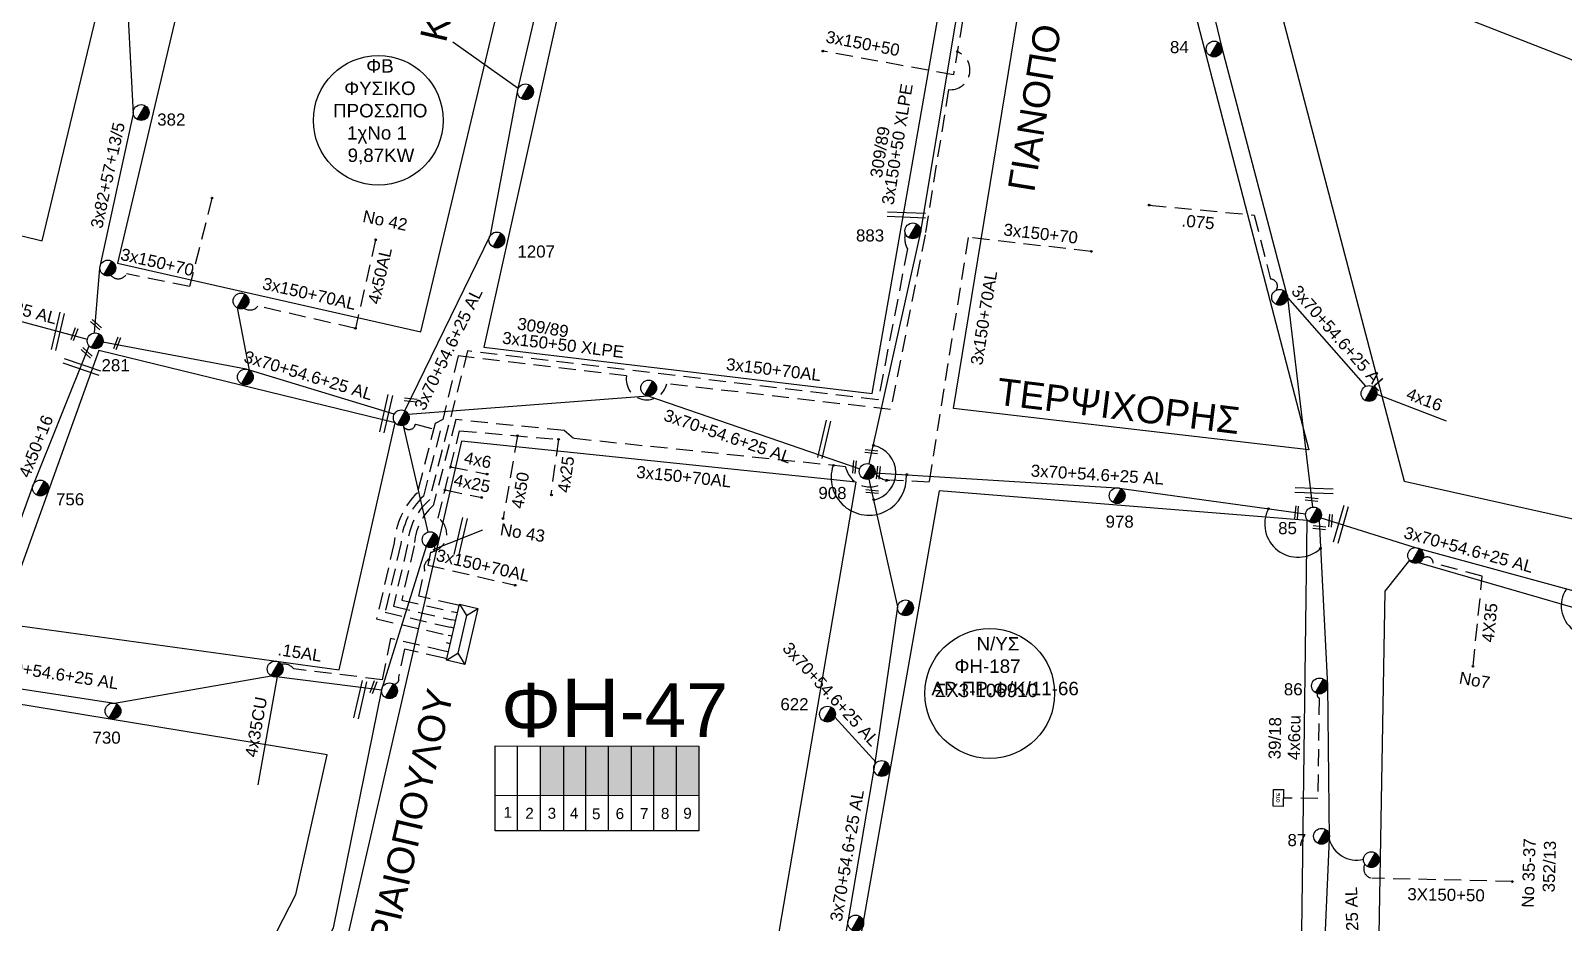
# Model space of a CAD drawing. Header units: millimetres. Extents: x 864 to 3062, y 833 to 2619.
# Drawn here: x 1485 to 1713.4, y 1548.2 to 1681.1 of the extents above; entities that cross this region are included whole.
import ezdxf
from ezdxf.enums import TextEntityAlignment as Align

# ---------------------------------------------------------------- set-up
doc = ezdxf.new("R2010")
doc.units = ezdxf.units.MM
doc.linetypes.add('DASHED', pattern=[19.05, 12.7, -6.35])
for name, color, linetype, lineweight in [('.075', 7, 'Continuous', 30), ('.15', 7, 'Continuous', 30), ('.15AL', 7, 'Continuous', 30), ('3x150+50', 7, 'Continuous', 30), ('3x150+50 XLPE', 7, 'SYN_LINE', 30), ('3x150+70', 7, 'Continuous', 30), ('3x150+70AL', 7, 'DASHED', 30), ('3x70+54.6+25 AL', 7, 'SYN_LINE', 30), ('3x82+57+13_5', 7, 'Continuous', 30), ('3X95+50', 7, 'Continuous', 30), ('4x16', 7, 'Continuous', 30), ('4x25', 7, 'Continuous', 30), ('4X35', 7, 'DASHED', 30), ('4x35CU', 7, 'DASHED', 30), ('4x50', 7, 'Continuous', 30), ('4x50+16', 7, 'Continuous', 30), ('4x50AL', 7, 'Continuous', 30), ('4x6', 7, 'SYN_LINE', 30), ('text διευθύνσεων', 250, 'Continuous', 30), ('Υπόβαθρο ΔΕΗ', 7, 'Continuous', 30)]:
    doc.layers.add(name, color=color, linetype=linetype, lineweight=lineweight)
for name, color, linetype in [('Pillar OTE', 7, 'Continuous'), ('TEXT ΚΑΛΩΔΙΩΝ', 7, 'Continuous'), ('Άγνωστα', 7, 'Continuous'), ('ΑΓΝΩΣΤΟ ΥΠΟΓΕΙΟ ΚΑΛΩΔΙΟ', 7, 'DASHED'), ('Καλώδια ΧΤ   3x150AL+50CU', 7, 'DASHED'), ('Μηχανική τομή', 7, 'Continuous'), ('Στύλος ΦΜ', 7, 'Continuous'), ('Στύλος ΦΜ @ 1', 7, 'Continuous'), ('Συνδέσεις', 7, 'Continuous'), ('Τομή', 7, 'Continuous'), ('Υποσταθμός πόλεως', 7, 'Continuous'), ('Υπόγεια καλώδια Παροχών ΧΤ   4x50AL', 7, 'DASHED'), ('Υπόγεια καλώδια Παροχών ΧΤ   4x6', 7, 'DASHED')]:
    doc.layers.add(name, color=color, linetype=linetype)
doc.styles.add('arial', font='arial.ttf')
doc.styles.get("Standard").update_dxf_attribs({"font": 'arial.ttf'})
doc.linetypes.add('SYN_LINE', pattern='A,0.5,-0.0001,["/\\/\\/\\/",Standard,S=0.1,R=0,X=0,Y=-0.05],-0.25', length=0.7501)

# ---------------------------------------------------------------- blocks, each defined once
blk = doc.blocks.new('ΥΠΑΡΧΩΝ ΤΣΙΜΕΝΤΕΝΙΟΣ ΣΤΥΛΟΣ')
at = {"layer": 'Στύλος ΦΜ'}
blk.add_hatch(color=7, dxfattribs=at).paths.add_polyline_path([(-1.29, -2.28, 0.574793), (2.62, 0, 0.268822), (1.3, 2.27)])
at = {"layer": 'Στύλος ΦΜ', "color": 7}
blk.add_line((-1.29, -2.28), (1.3, 2.27), dxfattribs=at)
blk.add_circle((0, 0), 2.62, dxfattribs=at)
at = {"layer": 'Στύλος ΦΜ', "flags": 4}
for tag, p in [('ΑΡΙΘΜΟΣ', (-4.68, 8.05)), ('ΤΥΠΟΣ', (-4.91, 3.03))]:
    blk.add_attdef(tag, p, '', height=4, dxfattribs=at)
blk = doc.blocks.new('ΥΠΟΣΤΑΘΜΟΣ ΠΟΛΕΩΣ 8 ΑΝΑΧΩΡΗΣΕΩΝ')
at = {"layer": 'Υποσταθμός πόλεως', "linetype": 'Continuous', "ltscale": 40}
for p, q in [((-8.18, -2.82), (-8.18, -4)), ((-5.9, -2.82), (-5.9, -4)), ((-3.55, -2.82), (-3.55, -4)), ((-1.28, -2.82), (-1.28, -4)), ((1.23, -2.82), (1.23, -4)), ((3.56, -2.82), (3.56, -4)), ((6.03, -2.82), (6.03, -4)), ((8.16, -2.82), (8.16, -4))]:
    blk.add_line(p, q, dxfattribs=at)
blk.add_lwpolyline([(-8.57, 2.82), (8.57, 2.82), (8.57, -2.82), (-8.57, -2.82)], close=True, dxfattribs=at)
for points in [[(-5.75, 0), (-8.57, 2.82)], [(5.75, 0), (8.57, 2.82)], [(-8.57, -2.82), (-5.75, 0)], [(-5.75, 0), (5.75, 0)], [(8.57, -2.82), (5.75, 0)]]:
    blk.add_lwpolyline(points, dxfattribs=at)
at = {"layer": 'Υποσταθμός πόλεως', "linetype": 'SYN_LINE', "ltscale": 40, "flags": 1}
for tag, p in [('ΜΕΤΑΣΧΗΜΑΤΙΣΜΟΣ', (9.59, 1.44)), ('ΙΣΧΥΣ', (9.57, -1.35)), ('ΑΡΙΘΜΟΣ', (9.69, -4.07))]:
    blk.add_attdef(tag, p, '', height=1.8, dxfattribs=at)
blk = doc.blocks.new('ΤΟΜΗ')
at = {"layer": 'Τομή', "ltscale": 40}
for p, q in [((-5.68, 0), (17.06, 0)), ((-5.68, -2.77), (17.06, -2.77))]:
    blk.add_line(p, q, dxfattribs=at)
blk = doc.blocks.new('_ΣΥΝΔΕΣΗ')
at = {"layer": 'Συνδέσεις', "linetype": 'SYN_LINE', "ltscale": 40}
blk.add_hatch(color=256, dxfattribs=at).paths.add_polyline_path([(0.5, -0.01, 1), (-0.5, -0.01, 1)])
at = {"layer": 'Συνδέσεις'}
blk.add_circle((0, -0.01), 0.5, dxfattribs=at)
blk = doc.blocks.new('ΜΗΧΑΝΙΚΗ ΤΟΜΗ')
at = {"layer": 'Μηχανική τομή', "ltscale": 40}
for p, q in [((-1.89, 0.78), (5.69, 0.78)), ((-1.89, -0.77), (5.69, -0.77))]:
    blk.add_line(p, q, dxfattribs=at)
blk = doc.blocks.new('PILLAR ΟΤΕ')
at = {"layer": 'Pillar OTE', "ltscale": 40}
blk.add_lwpolyline([(-3.31, 2.02), (3.39, 2.02), (3.39, -1.99), (-3.31, -1.99)], close=True, dxfattribs=at)
at = {"layer": 'Pillar OTE', "insert": (-1.81, 0.71), "char_height": 1.3575, "width": 109.961, "attachment_point": 1}
blk.add_mtext('{\\fArial|b1|i0|c161|p34;OTE}', dxfattribs=at)

msp = doc.modelspace()

# ---------------------------------------------------------------- hatches: boundary and pattern name
at = {"layer": 'Καλώδια ΧΤ   3x150AL+50CU', "linetype": 'DASHED', "lineweight": -3, "ltscale": 0.2}
h = msp.add_hatch(color=27, dxfattribs=at)
h.dxf.hatch_style = 1
h.paths.add_polyline_path([(1561.01, 1567.12), (1564.45, 1567.12), (1564.45, 1574.49), (1561.01, 1574.49)])
h = msp.add_hatch(color=2, dxfattribs=at)
h.dxf.hatch_style = 1
h.paths.add_polyline_path([(1567.74, 1574.49), (1564.45, 1574.49), (1564.45, 1567.12), (1567.74, 1567.12)])
h = msp.add_hatch(color=1, dxfattribs=at)
h.dxf.hatch_style = 1
h.paths.add_polyline_path([(1571.04, 1574.48), (1567.74, 1574.48), (1567.74, 1567.12), (1571.04, 1567.11)])
h = msp.add_hatch(color=30, dxfattribs=at)
h.dxf.hatch_style = 1
h.paths.add_polyline_path([(1574.43, 1574.48), (1571.13, 1574.48), (1571.13, 1567.11), (1574.43, 1567.11)])
h = msp.add_hatch(color=5, dxfattribs=at)
h.dxf.hatch_style = 1
h.paths.add_polyline_path([(1577.82, 1574.48), (1574.53, 1574.48), (1574.53, 1567.11), (1577.82, 1567.11)])
h = msp.add_hatch(color=151, dxfattribs=at)
h.dxf.hatch_style = 1
h.paths.add_polyline_path([(1581.16, 1574.47), (1577.86, 1574.47), (1577.86, 1567.11), (1581.16, 1567.1)])
h = msp.add_hatch(color=173, dxfattribs=at)
h.dxf.hatch_style = 1
h.paths.add_polyline_path([(1584.48, 1574.47), (1581.18, 1574.47), (1581.18, 1567.1), (1584.48, 1567.1)])

# ---------------------------------------------------------------- linework, layer by layer
at = {"layer": '.075', "color": 2, "linetype": 'DASHED', "lineweight": -3, "ltscale": 0.2}
msp.add_lwpolyline([(1651.68, 1655.11), (1667.34, 1653.63)], dxfattribs=at)
at = {"layer": '.15', "color": 2, "linetype": 'DASHED', "lineweight": -3, "ltscale": 0.2}
msp.add_lwpolyline([(1667.34, 1653.63), (1669.75, 1644.09, -0.61396), (1670.58, 1642.42, 176.675518)], format="xyb", dxfattribs=at)
at = {"layer": '.15AL', "color": 5, "linetype": 'DASHED', "lineweight": -3, "ltscale": 0.2}
msp.add_lwpolyline([(1546.69, 1588.64), (1538.65, 1590.5), (1537.41, 1584.36), (1524.22, 1585.97, 0.302186), (1522.43, 1586.64, -0.302186)], format="xyb", dxfattribs=at)
at = {"lineweight": -3, "ltscale": 0.2}
for centre in [(1536.82, 1667.75), (1627.92, 1582.31)]:
    msp.add_circle(centre, 9.67, dxfattribs=at)
at = {"layer": '3x150+50', "color": 30, "linetype": 'DASHED', "lineweight": -3, "ltscale": 0.2}
msp.add_lwpolyline([(1705.79, 1554.28), (1684.86, 1554.78, -0.519769), (1683.8, 1556.86)], format="xyb", dxfattribs=at)
at = {"layer": '3x150+50 XLPE', "color": 151, "linetype": 'DASHED', "lineweight": -3, "ltscale": 0.2}
msp.add_lwpolyline([(1623.09, 1677.97, -0.875147), (1621.77, 1672.33), (1618.3, 1650.7), (1613.15, 1624.64), (1579.79, 1628.49, -0.977825), (1573.81, 1629.64), (1548.71, 1632.65), (1546.42, 1623.16), (1545.3, 1622.58), (1542.64, 1612.24, 0.181463), (1539.18, 1604.77), (1536.57, 1593.44), (1547.23, 1590.98)], format="xyb", dxfattribs=at)
at = {"layer": '3x150+70', "color": 2, "linetype": 'DASHED', "lineweight": -3, "ltscale": 0.2}
msp.add_lwpolyline([(1512.03, 1656.17), (1508.71, 1642.96), (1499.31, 1644.85, -0.528258), (1496.97, 1644.65, 68.423607)], format="xyb", dxfattribs=at)
at = {"layer": '3x150+70', "color": 30, "linetype": 'DASHED', "lineweight": -3, "ltscale": 0.2}
msp.add_lwpolyline([(1643.04, 1648.2), (1624.7, 1650.29)], dxfattribs=at)
at = {"layer": '3x150+70AL', "color": 151, "linetype": 'DASHED', "lineweight": -3, "ltscale": 0.2}
msp.add_lwpolyline([(1629.98, 1742, -0.807823), (1632.46, 1736.77), (1629.6, 1716.39), (1622.5, 1674.53)], format="xyb", dxfattribs=at)
at = {"layer": '3x150+70AL', "color": 173, "linetype": 'DASHED', "lineweight": -3, "ltscale": 0.2}
msp.add_lwpolyline([(1615.31, 1650.96, 0.171322), (1615.66, 1648.59), (1611.3, 1626.09), (1550.13, 1633.37), (1544.43, 1611.17, 0.199528), (1541.17, 1604.48), (1539.06, 1595.31), (1547.77, 1593.31)], format="xyb", dxfattribs=at)
at = {"layer": '3x150+70AL', "color": 30, "linetype": 'DASHED', "lineweight": -3, "ltscale": 0.2}
for points in [[(1624.7, 1650.29), (1618.87, 1613.83), (1613.14, 1614.11, -0.260949), (1610.82, 1615.18, -0.001827)], [(1612.65, 1614.13, -0.593889), (1606.44, 1616.12), (1565.9, 1620.31), (1564.49, 1621.52), (1548.37, 1623.13), (1545, 1610.34, 0.198211), (1542.16, 1604.34), (1540.3, 1596.24), (1548.03, 1594.46)]]:
    msp.add_lwpolyline(points, format="xyb", dxfattribs=at)
at = {"layer": '3x150+70AL', "color": 2, "linetype": 'DASHED', "lineweight": -3, "ltscale": 0.2}
msp.add_lwpolyline([(1533.42, 1636.73), (1518.88, 1640.04, -0.395283), (1516.85, 1639.75, -0.046182)], format="xyb", dxfattribs=at)
at = {"layer": '3x150+70AL', "color": 27, "linetype": 'DASHED', "lineweight": -3, "ltscale": 0.2}
for points in [[(1544.58, 1603.39, 0.71186), (1545.72, 1608.43), (1548.93, 1621.48), (1563.67, 1620.19)], [(1545.19, 1604.25, -0.604399), (1544.58, 1603.39), (1544.18, 1601.45), (1557.21, 1598.46)]]:
    msp.add_lwpolyline(points, format="xyb", dxfattribs=at)
at = {"layer": '3x70+54.6+25 AL', "color": 27, "linetype": 'SYN_LINE', "lineweight": -3, "ltscale": 15}
for points in [[(1540.76, 1624.47), (1553.56, 1650.64), (1557.66, 1672.48), (1564.92, 1703.64), (1571.52, 1731.6), (1577.83, 1750.93)], [(1541.29, 1623.96), (1576.98, 1626.68), (1608.55, 1615.78)], [(1540.51, 1622.27), (1544.18, 1606.36)]]:
    msp.add_lwpolyline(points, dxfattribs=at)
at = {"layer": '3x70+54.6+25 AL', "color": 2, "linetype": 'SYN_LINE', "lineweight": -3, "ltscale": 15}
for points in [[(1652.26, 1745.55), (1653.06, 1717.8), (1662.52, 1678.54), (1672.29, 1641.33), (1676.02, 1610.1)], [(1672.29, 1641.33), (1683.93, 1628.1)], [(1539.2, 1623.97), (1517.13, 1630.66), (1495.79, 1634.66)]]:
    msp.add_lwpolyline(points, dxfattribs=at)
at = {"layer": '3x70+54.6+25 AL', "color": 151, "linetype": 'SYN_LINE', "lineweight": -3, "ltscale": 15}
msp.add_lwpolyline([(1631.17, 1737.9), (1628.74, 1715.91), (1622.78, 1682.1), (1617.56, 1650.87), (1617.56, 1650.87)], dxfattribs=at)
at = {"layer": '3x70+54.6+25 AL', "color": 62, "linetype": 'SYN_LINE', "lineweight": -3, "ltscale": 15}
msp.add_lwpolyline([(1493.48, 1635.1), (1451.2, 1646.48), (1414.79, 1655.55), (1387.97, 1661.36)], dxfattribs=at)
at = {"layer": '3x70+54.6+25 AL', "color": 173, "linetype": 'SYN_LINE', "lineweight": -3, "ltscale": 15}
for points in [[(1617.56, 1650.87), (1609.92, 1616.55)], [(1609.93, 1614.25), (1614.2, 1595.22), (1610.76, 1571.65), (1606.78, 1548.26), (1600.91, 1518.27), (1597.36, 1489.7)], [(1677.25, 1608.48), (1691.33, 1604.07), (1717.87, 1596.8)]]:
    msp.add_lwpolyline(points, dxfattribs=at)
at = {"layer": '3x70+54.6+25 AL', "color": 2, "linetype": 'SYN_LINE', "lineweight": -3, "ltscale": 10}
msp.add_lwpolyline([(1515.77, 1639.79), (1517.56, 1630.53)], dxfattribs=at)
at = {"layer": '3x70+54.6+25 AL', "color": 30, "linetype": 'SYN_LINE', "lineweight": -3, "ltscale": 15}
for points in [[(1610.82, 1615.18), (1646.85, 1612.97), (1674.99, 1609.09)], [(1676.98, 1608.09), (1678.23, 1583.49), (1678.48, 1560.64), (1677.27, 1532.19), (1669.76, 1511.01), (1660.64, 1487.92), (1653.11, 1471.05)]]:
    msp.add_lwpolyline(points, dxfattribs=at)
at = {"layer": '3x70+54.6+25 AL', "color": 1, "linetype": 'SYN_LINE', "lineweight": -3, "ltscale": 15}
msp.add_lwpolyline([(1543.97, 1604.22), (1537.32, 1582.84), (1530.1, 1547.36), (1516.35, 1516.95)], dxfattribs=at)
at = {"layer": '3x70+54.6+25 AL', "color": 5, "linetype": 'SYN_LINE', "lineweight": -3, "ltscale": 15}
msp.add_lwpolyline([(1476.09, 1584.17), (1497.5, 1580.87), (1520.88, 1584.95), (1537.33, 1582.87)], dxfattribs=at)
at = {"layer": '3x70+54.6+25 AL', "color": 173, "linetype": 'SYN_LINE', "lineweight": -3, "ltscale": 10}
msp.add_lwpolyline([(1604.83, 1578.77), (1611.02, 1572)], dxfattribs=at)
at = {"layer": '3x70+54.6+25 AL', "color": 30, "linetype": 'SYN_LINE', "lineweight": -3, "ltscale": 8}
msp.add_arc((1682.58, 1561.72), 4.24, 194.7919, 283.8129, dxfattribs=at)
at = {"layer": '3x82+57+13_5', "color": 2, "linetype": 'Continuous', "lineweight": -3, "ltscale": 0.2}
msp.add_lwpolyline([(1494.53, 1636.05), (1495.34, 1645.72), (1500.33, 1668.7), (1499.21, 1690.61), (1505.04, 1715.56), (1511.39, 1742.18), (1525.59, 1767.55)], dxfattribs=at)
at = {"layer": '3X95+50', "color": 151, "linetype": 'DASHED', "lineweight": -3, "ltscale": 0.2}
msp.add_lwpolyline([(1622.5, 1674.53), (1603.04, 1678.07)], dxfattribs=at)
at = {"layer": '4x16', "color": 2, "linetype": 'SYN_LINE', "lineweight": -3, "ltscale": 12}
msp.add_lwpolyline([(1685.6, 1626.93), (1695.91, 1622.98)], dxfattribs=at)
at = {"layer": '4x25', "color": 27, "linetype": 'DASHED', "lineweight": -3, "ltscale": 0.2}
for points in [[(1563.67, 1620.19), (1562.53, 1612.02)], [(1546.76, 1612.66), (1552.23, 1611.53)]]:
    msp.add_lwpolyline(points, dxfattribs=at)
at = {"layer": '4X35', "color": 173, "linetype": 'DASHED', "lineweight": -3, "ltscale": 0.2}
msp.add_lwpolyline([(1699.93, 1586.38), (1701.31, 1599.81), (1693.98, 1601.73, 0.689844), (1692.46, 1602.41, 0.202402)], format="xyb", dxfattribs=at)
at = {"layer": '4x35CU', "color": 5, "linetype": 'SYN_LINE', "lineweight": -3, "ltscale": 15}
msp.add_lwpolyline([(1521.77, 1584.84), (1518.88, 1568.7)], dxfattribs=at)
at = {"layer": '4x50', "color": 27, "linetype": 'DASHED', "lineweight": -3, "ltscale": 0.2}
msp.add_lwpolyline([(1557.57, 1620.72), (1555.4, 1608.4)], dxfattribs=at)
at = {"layer": '4x50+16', "color": 5, "linetype": 'Continuous', "lineweight": -3, "ltscale": 0.2}
msp.add_lwpolyline([(1475.03, 1584.7), (1485.31, 1613.09), (1493.72, 1634.13)], dxfattribs=at)
at = {"layer": '4x50AL', "color": 2, "linetype": 'DASHED', "lineweight": -3, "ltscale": 0.2}
msp.add_lwpolyline([(1536.42, 1649.93), (1533.42, 1636.73)], dxfattribs=at)
at = {"layer": '4x6', "color": 27, "linetype": 'SYN_LINE', "lineweight": -3, "ltscale": 15}
msp.add_lwpolyline([(1557.66, 1672.48), (1547.9, 1679.38)], dxfattribs=at)
at = {"layer": '4x6', "color": 27, "linetype": 'DASHED', "lineweight": -3, "ltscale": 0.2}
msp.add_lwpolyline([(1547.6, 1616.1), (1553.04, 1615.01)], dxfattribs=at)
at = {"layer": 'Pillar OTE', "lineweight": -3, "ltscale": 40}
for points in [[(1554.24, 1561.85), (1554.24, 1574.49), (1584.57, 1574.48), (1584.57, 1561.82), (1554.24, 1561.85)], [(1557.57, 1561.84), (1557.57, 1574.49)], [(1561.01, 1561.84), (1561.01, 1574.49)], [(1564.45, 1561.84), (1564.45, 1574.49)], [(1567.74, 1561.83), (1567.74, 1574.49)], [(1571.13, 1561.83), (1571.13, 1574.49)], [(1574.53, 1561.83), (1574.53, 1574.49)], [(1577.86, 1561.82), (1577.86, 1574.48)], [(1581.25, 1561.82), (1581.25, 1574.48)], [(1554.24, 1567.13), (1584.57, 1567.1)]]:
    msp.add_lwpolyline(points, dxfattribs=at)
at = {"layer": 'Άγνωστα', "color": 7, "linetype": 'Continuous', "ltscale": 0.2}
msp.add_line((1544.98, 1603.79), (1552.37, 1606.69), dxfattribs=at)
for centre, radius, start, end in [((1609.77, 1615.21), 4.15, 282.0138, 78.2922), ((1609.9, 1614.5), 5.61, 161.4385, 3.9916)]:
    msp.add_arc(centre, radius, start, end, dxfattribs=at)
at = {"layer": 'ΑΓΝΩΣΤΟ ΥΠΟΓΕΙΟ ΚΑΛΩΔΙΟ', "color": 2, "linetype": 'DASHED', "lineweight": -3, "ltscale": 0.2}
msp.add_lwpolyline([(1540.5, 1622.26, 0.760496), (1542.35, 1622.47), (1546.05, 1621.47), (1543.54, 1611.71, 0.189825), (1540.17, 1604.63), (1537.83, 1594.43), (1547.51, 1592.2)], format="xyb", dxfattribs=at)
at = {"layer": 'ΑΓΝΩΣΤΟ ΥΠΟΓΕΙΟ ΚΑΛΩΔΙΟ', "color": 27, "linetype": 'DASHED', "lineweight": -3, "ltscale": 0.2}
msp.add_lwpolyline([(1548.28, 1595.57), (1542.85, 1596.82), (1543.74, 1600.68, -0.395017), (1544.35, 1602.26)], format="xyb", dxfattribs=at)
at = {"layer": 'ΑΓΝΩΣΤΟ ΥΠΟΓΕΙΟ ΚΑΛΩΔΙΟ', "color": 1, "linetype": 'DASHED', "lineweight": -3, "ltscale": 0.2}
msp.add_lwpolyline([(1546.45, 1587.61), (1540.7, 1588.93), (1539.85, 1584.77, -0.505658), (1539.15, 1583.7, -47.786924)], format="xyb", dxfattribs=at)
at = {"layer": 'Υπόβαθρο ΔΕΗ', "lineweight": -3}
for points in [[(1426.84, 1664.48), (1486.73, 1649.81), (1515.74, 1770.4), (1490.57, 1777.6), (1490.64, 1775.92), (1490.63, 1773.67), (1490.5, 1769.49), (1490.31, 1766.48), (1489.76, 1762.31), (1488.92, 1756.67), (1488.47, 1753.85), (1486.6, 1746.17), (1485.53, 1742.26), (1484.04, 1737.5)], [(1764.37, 1651.87), (1714.42, 1676.85), (1668.46, 1694.85), (1689.65, 1613.95), (1725.97, 1605.84), (1773.58, 1642.24), (1795.27, 1673.64), (1775.38, 1687.25), (1665.8, 1729.33), (1660.89, 1725.73), (1666.01, 1705.79), (1705.91, 1690.26)], [(1479.67, 1518.23), (1479.67, 1518.23), (1502.95, 1510.28), (1524.52, 1552.35), (1529.19, 1573.17), (1398.93, 1594.59), (1395.47, 1591.83), (1391.16, 1589), (1389.17, 1588.07), (1388.47, 1587.82), (1387.07, 1587.28), (1386.22, 1587.05), (1384.45, 1586.76), (1384.45, 1586.76), (1374.32, 1532.76), (1404.02, 1523.2), (1420.7, 1565.91), (1467.05, 1559.63), (1449.02, 1505.05), (1453.21, 1492.74), (1484.05, 1473.43), (1499.95, 1504.42), (1477.09, 1512.23), (1477.09, 1512.23)]]:
    msp.add_lwpolyline(points, dxfattribs=at)
for points in [[(1571.08, 1753.14), (1526.43, 1766.78), (1497.95, 1646.45), (1543.16, 1636.21)], [(1629.75, 1737.83), (1578.38, 1750.06), (1552.55, 1633.96), (1610.39, 1627.03)], [(1675.46, 1618.63), (1622.52, 1624.8), (1640.25, 1733.22), (1646, 1731.79)], [(1539.33, 1622.66), (1495.17, 1633.43), (1480.56, 1592.81), (1530.99, 1585.84)], [(1608.02, 1613.79), (1549.2, 1619.91), (1532.01, 1545.26), (1517.2, 1516.65), (1587.02, 1493.22), (1596.31, 1545.3)], [(1675.19, 1608.08), (1620.38, 1612.51), (1598.67, 1489.39), (1651.59, 1471.71), (1674.2, 1531.4)], [(1718.58, 1594.05), (1690.45, 1602.17), (1686.79, 1597.54), (1685.57, 1529.36), (1662.76, 1468.12), (1664.2, 1455.51), (1730.57, 1517.79), (1748.04, 1545.14)]]:
    msp.add_lwpolyline(points, close=True, dxfattribs=at)
for centre, radius, start, end in [((1673.85, 1607.58), 4.96, 152.7149, 312.4783), ((1717.57, 1595.39), 4.5, 145.9819, 318.7947)]:
    msp.add_arc(centre, radius, start, end, dxfattribs=at)
at = {"layer": 'Υπόγεια καλώδια Παροχών ΧΤ   4x6', "color": 30, "linetype": 'DASHED', "lineweight": -2, "ltscale": 0.2}
msp.add_lwpolyline([(1676.88, 1582.49, 0.582497), (1677, 1581.65), (1676.81, 1566.65), (1671.62, 1566.72)], format="xyb", dxfattribs=at)

# ---------------------------------------------------------------- block references
at = {"layer": 'Pillar OTE', "xscale": 0.375, "yscale": 0.375, "zscale": 0.375, "rotation": 89}
msp.add_blockref('PILLAR ΟΤΕ', (1670.91, 1566.73), dxfattribs=at)
at = {"layer": 'Μηχανική τομή', "lineweight": -3, "zscale": 0.4999999999999997}
for p, xscale, yscale, rotation in [((1495.1, 1636.97), 0.2499999999999458, 0.2499999999999458, 137.8730521852672), ((1491.68, 1636.29), 0.2499999999999459, 0.2499999999999459, 248.9365260926364), ((1498.04, 1634.94), 0.2499999999999459, 0.2499999999999459, 248.9365260926364), ((1493.73, 1632.77), 0.2499999999999458, 0.2499999999999458, 137.8730521852672), ((1542.11, 1625.99), 0.249999999999946, 0.249999999999946, 174.4298595827747), ((1607.74, 1615.61), 0.2499999999999461, 0.2499999999999461, 84.42985958278305), ((1610.76, 1618.29), 0.249999999999946, 0.249999999999946, 174.4298595827747), ((1611.3, 1614.75), 0.2499999999999461, 0.2499999999999461, 84.42985958278305), ((1610.88, 1612.34), 0.249999999999946, 0.249999999999946, 174.4298595827747), ((1673.61, 1608.86), 0.2499999999999461, 0.2499999999999461, 84.42985958278305), ((1676.35, 1611.19), 0.249999999999946, 0.249999999999946, 174.4298595827747), ((1678.67, 1607.59), 0.2499999999999461, 0.2499999999999461, 84.42985958278305), ((1677.49, 1606.97), 0.2499999999999461, 0.2499999999999461, 174.4298595827747), ((1536.23, 1583.68), 0.2499999999999458, 0.2499999999999458, 248.9365260926364)]:
    msp.add_blockref('ΜΗΧΑΝΙΚΗ ΤΟΜΗ', p, dxfattribs=dict(at, xscale=xscale, yscale=yscale, rotation=rotation))
at = {"layer": 'Στύλος ΦΜ @ 1', "lineweight": -3, "ltscale": 40}
ref = msp.add_blockref('ΥΠΑΡΧΩΝ ΤΣΙΜΕΝΤΕΝΙΟΣ ΣΤΥΛΟΣ', (1661.35, 1678.38), dxfattribs=dict(at, xscale=0.4499999999998181, yscale=0.4499999999998181, zscale=0.4499999999998181))
ref.add_attrib('ΤΥΠΟΣ', '84', (1654.77, 1677.77), dxfattribs={"layer": 'Στύλος ΦΜ', "height": 1.8, "flags": 4})
for p, xscale, yscale, zscale in [((1558.74, 1672.01), 0.4499999999998181, 0.4499999999998181, 0.4499999999998181), ((1496.52, 1645.73), 0.4499999999998181, 0.4499999999998181, 0.4499999999998181), ((1516.36, 1640.82), 0.4499999999998181, 0.4499999999998181, 0.4499999999998181), ((1671.11, 1641.37), 0.4499999999998181, 0.4499999999998181, 0.4499999999998181), ((1517.01, 1629.49), 0.4499999999998181, 0.4499999999998181, 0.4499999999998181), ((1577.1, 1627.85), 0.4499999999998181, 0.4499999999998181, 0.4499999999998181), ((1684.43, 1627.03), 0.4499999999998181, 0.4499999999998181, 0.4499999999998181), ((1540.24, 1623.41), 0.4499999999998181, 0.4499999999998181, 0.4499999999998181), ((1544.55, 1605.24), 0.4499999999998181, 0.4499999999998181, 0.4499999999998181), ((1691.38, 1602.89), 0.4499999999998181, 0.4499999999998181, 0.4499999999998181), ((1615.36, 1595.07), 0.4499999999998181, 0.4499999999998181, 0.4499999999998181), ((1521.46, 1585.97), 0.4499999999998181, 0.4499999999998181, 0.4499999999998181), ((1538.49, 1582.72), 0.4499999999998181, 0.4499999999998181, 0.4499999999998181), ((1611.81, 1571.13), 0.4499999999998181, 0.4499999999998181, 0.4499999999998181), ((1684.77, 1557.54), 0.4499999999998282, 0.4499999999998282, 0.4499999999998282), ((1607.95, 1548.09), 0.4499999999998181, 0.4499999999998181, 0.4499999999998181)]:
    msp.add_blockref('ΥΠΑΡΧΩΝ ΤΣΙΜΕΝΤΕΝΙΟΣ ΣΤΥΛΟΣ', p, dxfattribs=dict(at, xscale=xscale, yscale=yscale, zscale=zscale))
ref = msp.add_blockref('ΥΠΑΡΧΩΝ ΤΣΙΜΕΝΤΕΝΙΟΣ ΣΤΥΛΟΣ', (1501.49, 1668.91), dxfattribs=dict(at, xscale=0.4499999999998519, yscale=0.4499999999998519, zscale=0.4499999999998519))
ref.add_attrib('ΤΥΠΟΣ', '382', (1503.88, 1666.97), dxfattribs={"layer": 'Στύλος ΦΜ', "height": 1.8, "flags": 4})
ref = msp.add_blockref('ΥΠΑΡΧΩΝ ΤΣΙΜΕΝΤΕΝΙΟΣ ΣΤΥΛΟΣ', (1554.49, 1649.92), dxfattribs=dict(at, xscale=0.4499999999997564, yscale=0.4499999999997564, zscale=0.4499999999997564))
ref.add_attrib('ΤΥΠΟΣ', '1207', (1557.55, 1647.3), dxfattribs={"layer": 'Στύλος ΦΜ', "height": 1.8, "rotation": 360, "flags": 4})
ref = msp.add_blockref('ΥΠΑΡΧΩΝ ΤΣΙΜΕΝΤΕΝΙΟΣ ΣΤΥΛΟΣ', (1616.45, 1651.27), dxfattribs=dict(at, xscale=0.4499999999998496, yscale=0.4499999999998496, zscale=0.4499999999998496))
ref.add_attrib('ΤΥΠΟΣ', '883', (1607.99, 1649.69), dxfattribs={"layer": 'Στύλος ΦΜ', "height": 1.8, "flags": 4})
ref = msp.add_blockref('ΥΠΑΡΧΩΝ ΤΣΙΜΕΝΤΕΝΙΟΣ ΣΤΥΛΟΣ', (1494.63, 1634.88), dxfattribs=dict(at, xscale=0.4499999999998238, yscale=0.4499999999998238, zscale=0.4499999999998238))
ref.add_attrib('ΑΡΙΘΜΟΣ', '281', (1495.58, 1630.35), dxfattribs={"layer": 'Στύλος ΦΜ', "height": 1.8, "flags": 4})
ref = msp.add_blockref('ΥΠΑΡΧΩΝ ΤΣΙΜΕΝΤΕΝΙΟΣ ΣΤΥΛΟΣ', (1609.66, 1615.4), dxfattribs=dict(at, xscale=0.4499999999997998, yscale=0.4499999999997998, zscale=0.4499999999997998))
ref.add_attrib('ΤΥΠΟΣ', '908', (1602.39, 1611.3), dxfattribs={"layer": 'Στύλος ΦΜ', "height": 1.8, "flags": 4})
ref = msp.add_blockref('ΥΠΑΡΧΩΝ ΤΣΙΜΕΝΤΕΝΙΟΣ ΣΤΥΛΟΣ', (1486.47, 1612.94), dxfattribs=dict(at, xscale=0.4499999999998347, yscale=0.4499999999998347, zscale=0.4499999999998347))
ref.add_attrib('ΤΥΠΟΣ', '756', (1488.8, 1610.36), dxfattribs={"layer": 'Στύλος ΦΜ', "height": 1.8, "flags": 4})
ref = msp.add_blockref('ΥΠΑΡΧΩΝ ΤΣΙΜΕΝΤΕΝΙΟΣ ΣΤΥΛΟΣ', (1646.9, 1611.8), dxfattribs=dict(at, xscale=0.4499999999997705, yscale=0.4499999999997705, zscale=0.4499999999997705))
ref.add_attrib('ΤΥΠΟΣ', '978', (1645.18, 1607.03), dxfattribs={"layer": 'Στύλος ΦΜ', "height": 1.8, "flags": 4})
ref = msp.add_blockref('ΥΠΑΡΧΩΝ ΤΣΙΜΕΝΤΕΝΙΟΣ ΣΤΥΛΟΣ', (1676.16, 1608.93), dxfattribs=dict(at, xscale=0.4499999999998208, yscale=0.4499999999998208, zscale=0.4499999999998208))
ref.add_attrib('ΤΥΠΟΣ', '85', (1670.89, 1606.06), dxfattribs={"layer": 'Στύλος ΦΜ', "height": 1.8, "rotation": 360, "flags": 4})
ref = msp.add_blockref('ΥΠΑΡΧΩΝ ΤΣΙΜΕΝΤΕΝΙΟΣ ΣΤΥΛΟΣ', (1677.05, 1583.44), dxfattribs=dict(at, xscale=0.449999999999846, yscale=0.449999999999846, zscale=0.449999999999846))
ref.add_attrib('ΤΥΠΟΣ', '86', (1671.74, 1582.04), dxfattribs={"layer": 'Στύλος ΦΜ', "height": 1.8, "flags": 4})
ref = msp.add_blockref('ΥΠΑΡΧΩΝ ΤΣΙΜΕΝΤΕΝΙΟΣ ΣΤΥΛΟΣ', (1497.29, 1579.71), dxfattribs=dict(at, xscale=0.4499999999998087, yscale=0.4499999999998087, zscale=0.4499999999998087))
ref.add_attrib('ΤΥΠΟΣ', '730', (1494.24, 1574.83), dxfattribs={"layer": 'Στύλος ΦΜ', "height": 1.8, "flags": 4})
ref = msp.add_blockref('ΥΠΑΡΧΩΝ ΤΣΙΜΕΝΤΕΝΙΟΣ ΣΤΥΛΟΣ', (1603.75, 1579.24), dxfattribs=dict(at, xscale=0.44999999999978, yscale=0.44999999999978, zscale=0.44999999999978))
ref.add_attrib('ΤΥΠΟΣ', '622', (1596.73, 1579.81), dxfattribs={"layer": 'Στύλος ΦΜ', "height": 1.8, "rotation": 360, "flags": 4})
ref = msp.add_blockref('ΥΠΑΡΧΩΝ ΤΣΙΜΕΝΤΕΝΙΟΣ ΣΤΥΛΟΣ', (1677.36, 1561.03), dxfattribs=dict(at, xscale=0.4499999999998282, yscale=0.4499999999998282, zscale=0.4499999999998282))
ref.add_attrib('ΤΥΠΟΣ', '87', (1672.28, 1559.56), dxfattribs={"layer": 'Στύλος ΦΜ', "height": 1.8, "rotation": 360, "flags": 4})
at = {"layer": 'Συνδέσεις', "lineweight": -3, "xscale": 0.25, "yscale": 0.25, "zscale": 0.25}
for p in [(1603.04, 1678.07), (1623.09, 1677.97), (1512.03, 1656.17), (1651.68, 1655.11), (1536.42, 1649.94), (1643.05, 1648.21), (1533.42, 1636.74), (1557.57, 1620.73), (1563.67, 1620.19), (1610.59, 1619.29), (1547.6, 1616.1), (1553.04, 1615.01), (1604.64, 1616.32), (1615.56, 1614.95), (1546.76, 1612.66), (1612.6, 1614.1), (1552.23, 1611.53), (1562.62, 1611.91), (1610.64, 1611.2), (1669.44, 1609.86), (1555.4, 1608.4), (1677.19, 1603.93), (1544.35, 1602.26), (1557.21, 1598.46), (1699.93, 1586.38), (1705.79, 1554.28)]:
    msp.add_blockref('_ΣΥΝΔΕΣΗ', p, dxfattribs=at)
at = {"layer": 'Τομή', "lineweight": -3}
for p, xscale, yscale, zscale, rotation in [((1614.1, 1654.08), 0.2499999999999996, 0.2499999999999996, 0.2499999999999996, 357.7705608122205), ((1488.44, 1634.98), 0.2499999999999995, 0.2499999999999995, 0.2499999999999995, 76.96582365367367), ((1493.89, 1630.16), 0.2499999999999994, 0.2499999999999994, 0.2499999999999994, 161.0003974946839), ((1537.35, 1622.72), 0.2499999999999995, 0.2499999999999995, 0.2499999999999995, 76.96582365367367), ((1602.62, 1618.89), 0.2499999999999995, 0.2499999999999995, 0.2499999999999995, 76.96582365367367), ((1674.84, 1612.98), 0.2499999999999996, 0.2499999999999996, 0.2499999999999996, 357.7705608122205), ((1679.55, 1606.27), 0.2499999999999996, 0.2499999999999996, 0.2499999999999996, 74.12233005760756), ((1548.45, 1604.39), 0.2499999999999995, 0.2499999999999995, 0.2499999999999995, 76.96582365367367), ((1533.49, 1580.07), 0.2499999999999995, 0.2499999999999995, 0.2499999999999995, 76.96582365367367)]:
    msp.add_blockref('ΤΟΜΗ', p, dxfattribs=dict(at, xscale=xscale, yscale=yscale, zscale=zscale, rotation=rotation))
at = {"layer": 'Υποσταθμός πόλεως', "lineweight": -3, "xscale": 0.5, "yscale": 0.5, "zscale": 0.5, "rotation": 257.0356149830787}
msp.add_blockref('ΥΠΟΣΤΑΘΜΟΣ ΠΟΛΕΩΣ 8 ΑΝΑΧΩΡΗΣΕΩΝ', (1549.32, 1591.13), dxfattribs=at)

# ---------------------------------------------------------------- texts
at = {"lineweight": -3, "ltscale": 30, "char_height": 1.63, "width": 11.2573, "attachment_point": 1}
for s, insert in [('1', (1555.48, 1565.41)), ('2', (1558.72, 1565.27)), ('3', (1562.05, 1565.27)), ('4', (1565.36, 1565.27)), ('5', (1568.66, 1565.19)), ('6', (1572.18, 1565.22)), ('7', (1575.81, 1565.22)), ('8', (1578.92, 1565.25)), ('9', (1582.25, 1565.27))]:
    msp.add_mtext(s, dxfattribs=dict(at, insert=insert))
at = {"layer": 'text διευθύνσεων', "color": 7, "lineweight": -3}
for s, rotation, p in [('ΚΩΝ/ΝΟΥ ΩΡΙΑΙΟΠΟΥΛΟΥ', 76.9144, (1552.87, 1713.82)), ('ΓΙΑΝΟΠΟΥΛΟΥ', 80.7152, (1635.84, 1677.29)), ('ΚΩΝ/ΝΟΥ ΩΡΙΑΙΟΠΟΥΛΟΥ', 76.9144, (1538.16, 1548.68))]:
    msp.add_text(s, height=4, rotation=rotation, dxfattribs=at).set_placement(p, align=Align.MIDDLE_CENTER)
at = {"layer": 'text διευθύνσεων', "color": 7, "lineweight": -3, "ltscale": 40, "insert": (1629.3, 1629.37), "char_height": 4, "width": 94.4586, "attachment_point": 1, "rotation": 353, "style": 'arial'}
msp.add_mtext('TEPΨIXOPHΣ', dxfattribs=at)
at = {"layer": 'TEXT ΚΑΛΩΔΙΩΝ', "linetype": 'Continuous', "lineweight": -3, "ltscale": 0.2}
for s, rotation, p in [('3x150+50', 349.2208, (1609.02, 1679.22)), ('3x150+50 XLPE', 80.8818, (1614.13, 1664.19)), ('3x82+57+13/5', 77.7415, (1496.5, 1659.56)), ('.075', 354.5928, (1658.97, 1652.61)), ('3x150+70', 353.514, (1635.52, 1650.87)), ('3x150+70', 347.1855, (1503.9, 1646.61)), ('4x50AL', 77.1855, (1537.05, 1644.59)), ('3x150+70AL', 347.1855, (1526.55, 1641.92)), ('3x150+70AL', 80.9157, (1627.04, 1638.31)), ('3x70+54.6+25 AL', 344.9312, (1479.3, 1640.78)), ('3x70+54.6+25 AL', 63.9328, (1547.25, 1633.65)), ('3x70+54.6+25 AL', 311.3541, (1679.96, 1635.33)), ('3x150+50 XLPE', 353.1627, (1564.36, 1634.29)), ('3x70+54.6+25 AL', 343.1495, (1526.42, 1629.73)), ('3x150+70AL', 353.2115, (1595.71, 1630.61)), ('4x16', 339.0474, (1692.69, 1626.14)), ('4x50+16', 68.2042, (1485.8, 1619.17)), ('3x70+54.6+25 AL', 340.9572, (1588.87, 1620.67)), ('4x6', 348.6226, (1551.65, 1617.12)), ('4x25', 82.017, (1564.76, 1614.97)), ('4x25', 348.3697, (1550.8, 1613.66)), ('4x50', 80.0064, (1557.97, 1612.61)), ('3x150+70AL', 354.0995, (1582.34, 1614.64)), ('3x70+54.6+25 AL', 356.4913, (1643.95, 1614.95)), ('3x70+54.6+25 AL', 344.6791, (1699.29, 1603.76)), ('3x150+70AL', 347.0848, (1552.41, 1601.41)), ('4X35', 84.151, (1702.4, 1592.87)), ('.15AL', 351.2315, (1525.13, 1588.42)), ('3x70+54.6+25 AL', 312.3889, (1604.26, 1582.22)), ('3x70+54.6+25 AL', 351.2315, (1488.29, 1585.32)), ('4x35CU', 79.8568, (1518.6, 1577.32)), ('3x70+54.6+25 AL', 80.3595, (1606.64, 1558.15)), ('3x70+54.6+25 AL', 91.6942, (1682.04, 1543.56)), ('3X150+50', 359, (1695.91, 1552.31))]:
    msp.add_text(s, height=1.8, rotation=rotation, dxfattribs=at).set_placement(p, align=Align.MIDDLE_CENTER)
at = {"layer": 'Άγνωστα', "lineweight": -3, "ltscale": 40, "char_height": 1.8, "width": 27.758, "attachment_point": 1, "style": 'arial'}
for s, insert, rotation in [('309/89', (1610.07, 1659.37), 81), ('No 42', (1534.74, 1654.39), 348.2412), ('309/89', (1557.71, 1638.39), 350.5662), ('No 43', (1555.15, 1607.71), 350.7431), ('No7', (1698.05, 1585.58), 350.1142), ('\\pt12.6;No 35-37', (1707.16, 1550.41), 88.2846), ('352/13', (1710.28, 1552.7), 88.2846)]:
    msp.add_mtext(s, dxfattribs=dict(at, insert=insert, rotation=rotation))
at = {"layer": 'Υπόβαθρο ΔΕΗ', "lineweight": -3}
msp.add_text('ΣΧ3-106910', height=2, dxfattribs=at).set_placement((1627.4, 1582.77), align=Align.MIDDLE_CENTER)
at = {"layer": 'Υπόβαθρο ΔΕΗ', "lineweight": -3, "attachment_point": 1}
for s, insert, char_height, width in [('{\\W8.64836; }ΦΒ \\P{\\W4.42067; }ΦΥΣΙΚΟ \\P{\\W2.28183; }ΠΡΟΣΩΠΟ', (1528.31, 1676.86), 2, 17.2548), ('{\\W5.64925; }1χΝο 1\\P{\\W5.75643; }9,87KW', (1527.78, 1666.88), 2, 17.2548), ('{\\W8.64836; }N/YΣ \\P{\\W4.42067; }ΦΗ-187\\P{\\W2.2818; }AP.ΠΡ.Φ/Κ/11-66', (1619.24, 1590.72), 2, 17.2548), ('Φ{\\H1.0833x;H}-47', (1555.11, 1584.51), 8, 84.6573)]:
    msp.add_mtext(s, dxfattribs=dict(at, insert=insert, char_height=char_height, width=width))
at = {"layer": 'Υπόγεια καλώδια Παροχών ΧΤ   4x50AL', "color": 7, "ltscale": 0.2, "char_height": 1.8, "attachment_point": 1, "rotation": 89}
for s, insert in [('39/18', (1669.45, 1572.52)), ('4x6cu', (1672.31, 1572.39))]:
    msp.add_mtext_dynamic_manual_height_columns(s, width=1.8, gutter_width=12.5, heights=[0.118], dxfattribs=dict(at, insert=insert))

doc.saveas('drawing.dxf')
